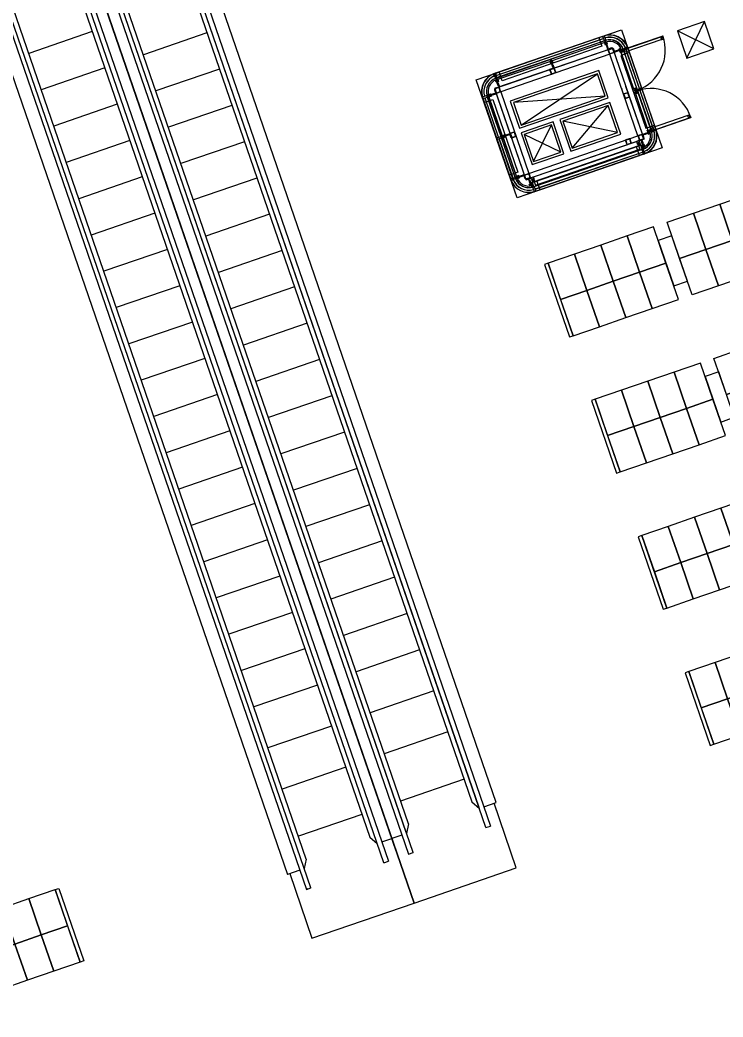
# Model space of a CAD drawing. Extents: x 809431 to 809707, y 818703 to 819368.
# Drawn here: x 809490.19 to 809504.83, y 819239.22 to 819260 of the extents above; entities that cross this region are included whole.
import ezdxf

# ---------------------------------------------------------------- set-up
doc = ezdxf.new("R2010")
doc.units = 0
for name, color, linetype in [('A-G26_JG10-G-FramStel', 7, 'Continuous'), ('Esc', 7, 'Continuous'), ('Fix Furn', 7, 'Continuous'), ('MAJ062__', 7, 'Continuous'), ('MAJ082__', 7, 'Continuous'), ('MAJ221__', 7, 'Continuous'), ('MAJ292__', 7, 'Continuous'), ('MAJ430_B', 7, 'Continuous'), ('MAJ570__', 7, 'Continuous'), ('MAJ724__', 7, 'Continuous'), ('OTC-LTC Hatch Arrival Concourse (Circulation) O2', 7, 'Continuous')]:
    doc.layers.add(name, color=color, linetype=linetype)

# ---------------------------------------------------------------- blocks, each defined once
blk = doc.blocks.new('8-Seater')
at = {"layer": 'Fix Furn'}
for points in [[(316.683, 206.688), (316.683, 206.608), (315.083, 206.608), (315.083, 206.688)], [(315.883, 206.608), (315.883, 206.028), (315.083, 206.028), (315.083, 206.608)], [(316.683, 206.608), (316.683, 206.028), (315.883, 206.028), (315.883, 206.608)], [(315.883, 206.028), (315.883, 205.448), (315.083, 205.448), (315.083, 206.028)], [(316.683, 206.028), (316.683, 205.448), (315.883, 205.448), (315.883, 206.028)], [(315.883, 205.448), (315.883, 204.868), (315.083, 204.868), (315.083, 205.448)], [(316.683, 205.448), (316.683, 204.868), (315.883, 204.868), (315.883, 205.448)], [(315.883, 204.868), (315.883, 204.288), (315.083, 204.288), (315.083, 204.868)], [(316.683, 204.868), (316.683, 204.288), (315.883, 204.288), (315.883, 204.868)], [(316.383, 203.988), (315.383, 203.988), (315.383, 204.288), (316.383, 204.288)], [(315.883, 203.408), (315.883, 203.988), (315.083, 203.988), (315.083, 203.408)], [(316.683, 203.408), (316.683, 203.988), (315.883, 203.988), (315.883, 203.408)], [(315.883, 202.828), (315.883, 203.408), (315.083, 203.408), (315.083, 202.828)], [(316.683, 202.828), (316.683, 203.408), (315.883, 203.408), (315.883, 202.828)], [(315.883, 202.248), (315.883, 202.828), (315.083, 202.828), (315.083, 202.248)], [(316.683, 202.248), (316.683, 202.828), (315.883, 202.828), (315.883, 202.248)], [(315.883, 201.668), (315.883, 202.248), (315.083, 202.248), (315.083, 201.668)], [(316.683, 201.668), (316.683, 202.248), (315.883, 202.248), (315.883, 201.668)], [(316.683, 201.588), (316.683, 201.668), (315.083, 201.668), (315.083, 201.588)]]:
    blk.add_lwpolyline(points, close=True, dxfattribs=at)

msp = doc.modelspace()

# ---------------------------------------------------------------- linework, layer by layer
at = {"layer": 'A-G26_JG10-G-FramStel'}
for points in [[(809502.47, 819259.296), (809502.445, 819259.367)], [(809502.476, 819259.298), (809502.451, 819259.369)], [(809502.453, 819259.383), (809502.524, 819259.408)], [(809502.455, 819259.377), (809502.526, 819259.402)], [(809502.554, 819259.319), (809502.484, 819259.295)], [(809502.556, 819259.313), (809502.486, 819259.289)], [(809502.534, 819259.398), (809502.558, 819259.327)], [(809502.54, 819259.4), (809502.564, 819259.329)], [(809501.23, 819258.949), (809501.255, 819258.878)], [(809501.236, 819258.951), (809501.261, 819258.88)], [(809501.309, 819258.989), (809501.238, 819258.965)], [(809501.311, 819258.983), (809501.24, 819258.959)], [(809501.269, 819258.876), (809501.339, 819258.901)], [(809501.271, 819258.87), (809501.341, 819258.895)], [(809501.343, 819258.909), (809501.319, 819258.979)], [(809501.349, 819258.911), (809501.325, 819258.981)], [(809500.081, 819258.553), (809500.106, 819258.483)], [(809500.087, 819258.555), (809500.112, 819258.485)], [(809500.16, 819258.594), (809500.089, 819258.569)], [(809500.162, 819258.588), (809500.091, 819258.563)], [(809500.12, 819258.481), (809500.191, 819258.505)], [(809500.122, 819258.475), (809500.193, 819258.499)], [(809500.194, 819258.513), (809500.17, 819258.584)], [(809500.2, 819258.515), (809500.176, 819258.586)], [(809502.764, 819258.442), (809502.788, 819258.371)], [(809502.77, 819258.444), (809502.794, 819258.373)], [(809502.842, 819258.482), (809502.772, 819258.458)], [(809502.844, 819258.476), (809502.774, 819258.452)], [(809502.877, 819258.402), (809502.852, 819258.472)], [(809502.883, 819258.404), (809502.858, 819258.474)], [(809502.802, 819258.369), (809502.873, 819258.394)], [(809502.804, 819258.363), (809502.875, 819258.388)], [(809500.402, 819257.622), (809500.427, 819257.551)], [(809500.408, 819257.624), (809500.432, 819257.553)], [(809500.481, 819257.662), (809500.41, 819257.638)], [(809500.483, 819257.656), (809500.412, 819257.632)], [(809500.515, 819257.582), (809500.491, 819257.652)], [(809500.521, 819257.584), (809500.497, 819257.654)], [(809503.142, 819257.611), (809503.072, 819257.587)], [(809503.144, 819257.605), (809503.074, 819257.581)], [(809503.177, 819257.53), (809503.152, 819257.601)], [(809503.183, 819257.533), (809503.158, 819257.603)], [(809500.44, 819257.549), (809500.511, 819257.574)], [(809500.443, 819257.543), (809500.513, 819257.568)], [(809502.803, 819257.481), (809502.827, 819257.41)], [(809502.809, 819257.483), (809502.833, 819257.412)], [(809502.881, 819257.521), (809502.811, 819257.497)], [(809502.883, 819257.515), (809502.813, 819257.491)], [(809502.841, 819257.408), (809502.912, 819257.433)], [(809502.843, 819257.402), (809502.914, 819257.427)], [(809502.916, 819257.441), (809502.891, 819257.511)], [(809502.922, 819257.443), (809502.897, 819257.513)], [(809503.064, 819257.571), (809503.088, 819257.5)], [(809503.07, 819257.573), (809503.094, 819257.502)], [(809503.102, 819257.498), (809503.173, 819257.522)], [(809503.104, 819257.492), (809503.175, 819257.516)], [(809500.708, 819256.773), (809500.779, 819256.797)], [(809500.71, 819256.767), (809500.781, 819256.791)], [(809500.789, 819256.787), (809500.813, 819256.717)], [(809500.795, 819256.789), (809500.819, 819256.719)], [(809500.724, 819256.686), (809500.7, 819256.757)], [(809500.73, 819256.688), (809500.706, 819256.759)], [(809500.809, 819256.709), (809500.738, 819256.684)], [(809500.811, 819256.703), (809500.74, 819256.678)]]:
    msp.add_lwpolyline(points, dxfattribs=at)
for centre, radius, start, end in [((809502.457, 819259.371), 0.0126, 109, 199), ((809502.457, 819259.371), 0.0063, 109, 199), ((809502.482, 819259.301), 0.0126, 199, 289), ((809502.482, 819259.301), 0.0063, 199, 289), ((809502.528, 819259.396), 0.0126, 19, 109), ((809502.528, 819259.396), 0.0063, 19, 109), ((809502.552, 819259.325), 0.0063, 289, 19), ((809502.552, 819259.325), 0.0126, 289, 19), ((809501.242, 819258.953), 0.0126, 109, 199), ((809501.242, 819258.953), 0.0063, 109, 199), ((809501.267, 819258.882), 0.0126, 199, 289), ((809501.267, 819258.882), 0.0063, 199, 289), ((809501.313, 819258.977), 0.0126, 19, 109), ((809501.313, 819258.977), 0.0063, 19, 109), ((809501.337, 819258.907), 0.0063, 289, 19), ((809501.337, 819258.907), 0.0126, 289, 19), ((809500.093, 819258.557), 0.0126, 109, 199), ((809500.093, 819258.557), 0.0063, 109, 199), ((809500.118, 819258.487), 0.0126, 199, 289), ((809500.118, 819258.487), 0.0063, 199, 289), ((809500.164, 819258.582), 0.0126, 19, 109), ((809500.164, 819258.582), 0.0063, 19, 109), ((809500.188, 819258.511), 0.0063, 289, 19), ((809500.188, 819258.511), 0.0126, 289, 19), ((809502.776, 819258.446), 0.0126, 109, 199), ((809502.776, 819258.446), 0.0063, 109, 199), ((809502.847, 819258.47), 0.0126, 19, 109), ((809502.847, 819258.47), 0.0063, 19, 109), ((809502.8, 819258.375), 0.0126, 199, 289), ((809502.8, 819258.375), 0.0063, 199, 289), ((809502.871, 819258.4), 0.0063, 289, 19), ((809502.871, 819258.4), 0.0126, 289, 19), ((809500.414, 819257.626), 0.0126, 109, 199), ((809500.414, 819257.626), 0.0063, 109, 199), ((809500.485, 819257.65), 0.0126, 19, 109), ((809500.485, 819257.65), 0.0063, 19, 109), ((809503.146, 819257.599), 0.0126, 19, 109), ((809503.146, 819257.599), 0.0063, 19, 109), ((809500.438, 819257.555), 0.0126, 199, 289), ((809500.438, 819257.555), 0.0063, 199, 289), ((809500.509, 819257.58), 0.0063, 289, 19), ((809500.509, 819257.58), 0.0126, 289, 19), ((809502.815, 819257.485), 0.0126, 109, 199), ((809502.815, 819257.485), 0.0063, 109, 199), ((809502.839, 819257.414), 0.0126, 199, 289), ((809502.839, 819257.414), 0.0063, 199, 289), ((809502.886, 819257.509), 0.0126, 19, 109), ((809502.886, 819257.509), 0.0063, 19, 109), ((809502.91, 819257.439), 0.0063, 289, 19), ((809502.91, 819257.439), 0.0126, 289, 19), ((809503.076, 819257.575), 0.0126, 109, 199), ((809503.076, 819257.575), 0.0063, 109, 199), ((809503.1, 819257.504), 0.0126, 199, 289), ((809503.1, 819257.504), 0.0063, 199, 289), ((809503.171, 819257.528), 0.0063, 289, 19), ((809503.171, 819257.528), 0.0126, 289, 19), ((809500.712, 819256.761), 0.0126, 109, 199), ((809500.712, 819256.761), 0.0063, 109, 199), ((809500.783, 819256.785), 0.0126, 19, 109), ((809500.783, 819256.785), 0.0063, 19, 109), ((809500.736, 819256.69), 0.0126, 199, 289), ((809500.736, 819256.69), 0.0063, 199, 289), ((809500.807, 819256.714), 0.0063, 289, 19), ((809500.807, 819256.714), 0.0126, 289, 19)]:
    msp.add_arc(centre, radius, start, end, dxfattribs=at)
at = {"layer": 'Esc'}
for p, q in [((809498.401, 819241.595), (809475.676, 819307.592)), ((809475.676, 819307.592), (809498.401, 819241.595)), ((809499.752, 819243.589), (809477.825, 819307.274)), ((809477.92, 819307.307), (809499.991, 819243.2)), ((809498.027, 819242.679), (809475.872, 819307.024)), ((809499.897, 819243.168), (809477.97, 819306.853)), ((809500.112, 819243.69), (809478.314, 819306.994)), ((809476.213, 819306.719), (809498.14, 819243.034)), ((809498.234, 819243.066), (809476.308, 819306.752)), ((809477.923, 819306.674), (809499.605, 819243.701)), ((809497.625, 819242.856), (809475.698, 819306.542)), ((809475.792, 819306.574), (809497.864, 819242.468)), ((809476.358, 819306.298), (809498.285, 819242.612)), ((809498.379, 819242.645), (809476.453, 819306.331)), ((809498.281, 819243.246), (809476.6, 819306.218)), ((809496.107, 819242.334), (809474.18, 819306.019)), ((809497.77, 819242.435), (809475.843, 819306.121)), ((809474.086, 819305.987), (809496.012, 819242.301)), ((809475.796, 819305.941), (809497.477, 819242.969)), ((809496.252, 819241.913), (809474.325, 819305.598)), ((809473.965, 819305.497), (809495.763, 819242.192)), ((809474.231, 819305.565), (809496.157, 819241.88)), ((809496.154, 819242.513), (809474.472, 819305.485)), ((809491.698, 819259.754), (809490.375, 819259.298)), ((809494.086, 819259.73), (809492.762, 819259.274)), ((809491.959, 819258.997), (809490.635, 819258.542)), ((809494.347, 819258.974), (809493.023, 819258.518)), ((809492.219, 819258.241), (809490.895, 819257.785)), ((809494.607, 819258.217), (809493.283, 819257.761)), ((809492.48, 819257.485), (809491.156, 819257.029)), ((809494.867, 819257.461), (809493.544, 819257.005)), ((809492.74, 819256.728), (809491.416, 819256.272)), ((809495.128, 819256.704), (809493.804, 819256.249)), ((809493, 819255.972), (809491.677, 819255.516)), ((809495.388, 819255.948), (809494.064, 819255.492)), ((809493.261, 819255.215), (809491.937, 819254.76)), ((809495.649, 819255.191), (809494.325, 819254.736)), ((809493.521, 819254.459), (809492.197, 819254.003)), ((809495.909, 819254.435), (809494.585, 819253.979)), ((809493.782, 819253.703), (809492.458, 819253.247)), ((809496.17, 819253.679), (809494.846, 819253.223)), ((809494.042, 819252.946), (809492.718, 819252.49)), ((809496.43, 819252.922), (809495.106, 819252.466)), ((809494.303, 819252.19), (809492.979, 819251.734)), ((809496.69, 819252.166), (809495.367, 819251.71)), ((809494.563, 819251.433), (809493.239, 819250.977)), ((809496.951, 819251.409), (809495.627, 819250.954)), ((809494.823, 819250.677), (809493.5, 819250.221)), ((809497.211, 819250.653), (809495.887, 819250.197)), ((809495.084, 819249.92), (809493.76, 819249.465)), ((809497.472, 819249.896), (809496.148, 819249.441)), ((809495.344, 819249.164), (809494.02, 819248.708)), ((809497.732, 819249.14), (809496.408, 819248.684)), ((809495.605, 819248.408), (809494.281, 819247.952)), ((809497.992, 819248.384), (809496.669, 819247.928)), ((809495.865, 819247.651), (809494.541, 819247.195)), ((809498.253, 819247.627), (809496.929, 819247.171)), ((809496.126, 819246.895), (809494.802, 819246.439)), ((809498.513, 819246.871), (809497.19, 819246.415)), ((809496.386, 819246.138), (809495.062, 819245.683)), ((809498.808, 819246.015), (809497.484, 819245.559)), ((809496.681, 819245.283), (809495.357, 819244.827)), ((809499.103, 819245.16), (809497.779, 819244.704)), ((809496.975, 819244.427), (809495.651, 819243.971)), ((809499.442, 819244.174), (809498.118, 819243.718)), ((809499.605, 819243.701), (809499.759, 819243.568)), ((809499.854, 819243.601), (809500.112, 819243.69)), ((809500.528, 819242.327), (809500.065, 819243.674)), ((809500.155, 819243.412), (809500.065, 819243.674)), ((809497.314, 819243.442), (809495.991, 819242.986)), ((809498.281, 819243.246), (809498.241, 819243.046)), ((809499.897, 819243.168), (809499.991, 819243.2)), ((809497.477, 819242.969), (809497.632, 819242.836)), ((809497.726, 819242.868), (809497.937, 819242.941)), ((809498.147, 819243.013), (809497.937, 819242.941)), ((809498.285, 819242.612), (809498.379, 819242.645)), ((809498.379, 819242.645), (809498.364, 819242.64)), ((809496.154, 819242.513), (809496.114, 819242.313)), ((809497.77, 819242.435), (809497.864, 819242.468)), ((809498.317, 819242.623), (809498.285, 819242.612)), ((809496.019, 819242.281), (809495.763, 819242.192)), ((809498.401, 819241.595), (809500.528, 819242.327)), ((809495.81, 819242.209), (809496.273, 819240.862)), ((809496.157, 819241.88), (809496.252, 819241.913)), ((809496.189, 819241.891), (809496.157, 819241.88)), ((809496.252, 819241.913), (809496.237, 819241.907)), ((809496.273, 819240.862), (809498.401, 819241.595))]:
    msp.add_line(p, q, dxfattribs=at)
at = {"layer": 'MAJ062__'}
msp.add_line((809503.828, 819257.915), (809503.828, 819257.915), dxfattribs=at)
at = {"layer": 'MAJ082__'}
msp.add_lwpolyline([(809500.543, 819256.293), (809499.696, 819258.751), (809502.722, 819259.793), (809503.568, 819257.335)], close=True, dxfattribs=at)
at = {"layer": 'MAJ221__'}
for p, q in [((809500.629, 819257.803), (809502.216, 819258.878)), ((809502.379, 819258.406), (809500.467, 819258.276)), ((809501.694, 819257.324), (809502.444, 819258.217)), ((809500.89, 819257.047), (809501.262, 819257.81)), ((809502.639, 819257.649), (809501.498, 819257.891)), ((809501.457, 819257.242), (809500.695, 819257.614))]:
    msp.add_line(p, q, dxfattribs=at)
at = {"layer": 'MAJ292__'}
for p, q in [((809501.26, 819259.147), (809502.38, 819259.532)), ((809502.381, 819259.57), (809502.405, 819259.499)), ((809502.408, 819259.5), (809502.385, 819259.568)), ((809502.405, 819259.499), (809502.408, 819259.5)), ((809503.579, 819259.663), (809502.738, 819259.373)), ((809502.773, 819259.382), (809503.577, 819259.659)), ((809503.557, 819259.589), (809502.792, 819259.326)), ((809503.576, 819259.639), (809503.539, 819259.627)), ((809503.539, 819259.626), (809503.576, 819259.638)), ((809503.539, 819259.627), (809503.539, 819259.626)), ((809503.541, 819259.621), (809503.55, 819259.593)), ((809503.543, 819259.622), (809503.553, 819259.593)), ((809503.572, 819259.637), (809503.544, 819259.627)), ((809503.573, 819259.635), (809503.544, 819259.625)), ((809503.556, 819259.592), (809503.584, 819259.602)), ((809503.557, 819259.589), (809503.585, 819259.599)), ((809503.59, 819259.606), (809503.573, 819259.656)), ((809503.573, 819259.655), (809503.589, 819259.606)), ((809503.577, 819259.659), (809503.574, 819259.658)), ((809503.574, 819259.657), (809503.578, 819259.658)), ((809503.586, 819259.605), (809503.576, 819259.633)), ((809503.578, 819259.658), (809503.577, 819259.659)), ((809503.577, 819259.659), (809503.582, 819259.644)), ((809503.577, 819259.638), (809503.588, 819259.606)), ((809503.589, 819259.606), (809503.578, 819259.638)), ((809503.588, 819259.606), (809503.578, 819259.634)), ((809503.585, 819259.645), (809503.579, 819259.663)), ((809503.582, 819259.644), (809503.585, 819259.645)), ((809503.59, 819259.63), (809503.583, 819259.627)), ((809503.59, 819259.63), (809503.585, 819259.645)), ((809503.588, 819259.606), (809503.589, 819259.606)), ((809503.589, 819259.606), (809503.59, 819259.606)), ((809502.748, 819259.352), (809502.69, 819259.332)), ((809502.69, 819259.332), (809502.692, 819259.327)), ((809502.692, 819259.327), (809502.75, 819259.347)), ((809502.75, 819259.346), (809502.692, 819259.326)), ((809502.692, 819259.326), (809502.694, 819259.321)), ((809502.694, 819259.321), (809502.752, 819259.341)), ((809502.975, 819258.558), (809502.712, 819259.323)), ((809502.738, 819259.373), (809502.744, 819259.355)), ((809502.741, 819259.371), (809502.77, 819259.381)), ((809502.759, 819259.377), (809502.741, 819259.371)), ((809502.741, 819259.371), (809502.742, 819259.368)), ((809502.747, 819259.356), (809502.741, 819259.371)), ((809502.742, 819259.368), (809502.757, 819259.374)), ((809502.744, 819259.355), (809502.747, 819259.356)), ((809502.745, 819259.363), (809502.749, 819259.353)), ((809502.753, 819259.354), (809502.75, 819259.364)), ((809502.751, 819259.365), (809502.754, 819259.355)), ((809502.759, 819259.356), (809502.756, 819259.366)), ((809502.757, 819259.374), (809502.767, 819259.345)), ((809503.049, 819258.536), (809502.759, 819259.377)), ((809502.768, 819259.342), (809503.045, 819258.538)), ((809502.792, 819259.326), (809502.773, 819259.382)), ((809500.126, 819258.756), (809501.245, 819259.142)), ((809500.124, 819258.713), (809500.1, 819258.781)), ((809500.102, 819258.785), (809500.126, 819258.714)), ((809500.126, 819258.714), (809500.124, 819258.713)), ((809499.922, 819258.401), (809499.993, 819258.425)), ((809499.993, 819258.425), (809499.994, 819258.422)), ((809502.718, 819258.575), (809502.726, 819258.552)), ((809502.975, 819258.558), (809502.985, 819258.53)), ((809502.978, 819258.559), (809502.988, 819258.531)), ((809503.007, 819258.574), (809502.979, 819258.565)), ((809503.008, 819258.572), (809502.979, 819258.562)), ((809502.991, 819258.529), (809503.019, 819258.539)), ((809502.992, 819258.525), (809503.042, 819258.542)), ((809503.041, 819258.542), (809502.992, 819258.526)), ((809503.024, 819258.538), (809502.992, 819258.527)), ((809502.992, 819258.526), (809503.024, 819258.537)), ((809502.992, 819258.527), (809503.02, 819258.537)), ((809502.992, 819258.527), (809502.992, 819258.526)), ((809502.992, 819258.526), (809502.992, 819258.525)), ((809503.008, 819258.464), (809502.998, 819258.492)), ((809503.001, 819258.501), (809503.05, 819258.518)), ((809503.05, 819258.517), (809503.001, 819258.5)), ((809503.001, 819258.5), (809503.033, 819258.511)), ((809503.033, 819258.51), (809503.001, 819258.499)), ((809503.001, 819258.498), (809503.03, 819258.508)), ((809503.001, 819258.5), (809503.001, 819258.501)), ((809503.001, 819258.499), (809503.001, 819258.5)), ((809503.01, 819258.465), (809503.001, 819258.493)), ((809503.002, 819258.496), (809503.031, 819258.506)), ((809503.008, 819258.464), (809503.271, 819257.699)), ((809503.021, 819258.542), (809503.011, 819258.571)), ((809503.013, 819258.576), (809503.012, 819258.576)), ((809503.012, 819258.576), (809503.024, 819258.539)), ((809503.025, 819258.539), (809503.013, 819258.576)), ((809503.023, 819258.543), (809503.013, 819258.571)), ((809503.016, 819258.525), (809503.013, 819258.532)), ((809503.042, 819258.473), (809503.014, 819258.463)), ((809503.043, 819258.47), (809503.014, 819258.461)), ((809503.016, 819258.525), (809503.031, 819258.53)), ((809503.019, 819258.515), (809503.034, 819258.52)), ((809503.019, 819258.515), (809503.021, 819258.508)), ((809503.045, 819258.538), (809503.03, 819258.533)), ((809503.03, 819258.533), (809503.031, 819258.53)), ((809503.031, 819258.53), (809503.049, 819258.536)), ((809503.034, 819258.52), (809503.052, 819258.527)), ((809503.035, 819258.517), (809503.034, 819258.52)), ((809503.034, 819258.504), (809503.043, 819258.476)), ((809503.05, 819258.523), (809503.035, 819258.517)), ((809503.047, 819258.472), (809503.035, 819258.509)), ((809503.036, 819258.509), (809503.048, 819258.472)), ((809503.036, 819258.505), (809503.046, 819258.477)), ((809503.043, 819258.541), (809503.044, 819258.537)), ((809503.045, 819258.538), (809503.044, 819258.541)), ((809503.044, 819258.537), (809503.045, 819258.538)), ((809503.048, 819258.472), (809503.047, 819258.472)), ((809503.049, 819258.522), (809503.05, 819258.523)), ((809503.05, 819258.519), (809503.049, 819258.522)), ((809503.05, 819258.523), (809503.051, 819258.519)), ((809503.327, 819257.718), (809503.05, 819258.523)), ((809503.052, 819258.527), (809503.342, 819257.685)), ((809500.212, 819257.559), (809499.922, 819258.401)), ((809499.994, 819258.422), (809499.926, 819258.399)), ((809499.926, 819258.399), (809500.214, 819257.563)), ((809500.244, 819257.573), (809499.957, 819258.409)), ((809504.101, 819258.009), (809503.336, 819257.746)), ((809504.101, 819258.009), (809504.129, 819258.019)), ((809504.102, 819258.007), (809504.13, 819258.016)), ((809504.133, 819258.015), (809504.143, 819257.987)), ((809504.147, 819257.984), (809504.136, 819258.016)), ((809504.136, 819258.016), (809504.137, 819258.016)), ((809504.136, 819258.016), (809504.145, 819257.987)), ((809504.137, 819258.016), (809504.148, 819257.984)), ((809504.154, 819257.967), (809504.137, 819258.016)), ((809504.137, 819258.016), (809504.138, 819258.016)), ((809504.138, 819258.016), (809504.155, 819257.967)), ((809504.164, 819257.965), (809503.322, 819257.675)), ((809503.355, 819257.69), (809504.16, 819257.967)), ((809504.108, 819257.974), (809504.098, 819258.003)), ((809504.11, 819257.975), (809504.1, 819258.003)), ((809504.109, 819257.97), (809504.146, 819257.982)), ((809504.147, 819257.981), (809504.109, 819257.969)), ((809504.109, 819257.969), (809504.109, 819257.97)), ((809504.141, 819257.983), (809504.113, 819257.974)), ((809504.142, 819257.981), (809504.114, 819257.971)), ((809504.152, 819257.998), (809504.145, 819257.996)), ((809504.152, 819257.998), (809504.157, 819257.983)), ((809504.155, 819257.982), (809504.157, 819257.983)), ((809504.16, 819257.967), (809504.155, 819257.982)), ((809504.156, 819257.967), (809504.159, 819257.968)), ((809504.16, 819257.967), (809504.156, 819257.966)), ((809504.157, 819257.983), (809504.164, 819257.965)), ((809504.159, 819257.968), (809504.16, 819257.967)), ((809503.256, 819257.689), (809503.314, 819257.709)), ((809503.257, 819257.684), (809503.256, 819257.689)), ((809503.315, 819257.704), (809503.257, 819257.684)), ((809503.258, 819257.684), (809503.316, 819257.703)), ((809503.259, 819257.679), (809503.258, 819257.684)), ((809503.317, 819257.699), (809503.259, 819257.679)), ((809503.316, 819257.693), (809503.319, 819257.694)), ((809503.322, 819257.675), (809503.316, 819257.693)), ((809503.322, 819257.688), (809503.318, 819257.698)), ((809503.319, 819257.694), (809503.324, 819257.679)), ((809503.323, 819257.7), (809503.327, 819257.69)), ((809503.323, 819257.682), (809503.338, 819257.687)), ((809503.324, 819257.679), (809503.323, 819257.682)), ((809503.328, 819257.69), (809503.324, 819257.7)), ((809503.324, 819257.679), (809503.352, 819257.689)), ((809503.342, 819257.685), (809503.324, 819257.679)), ((809503.338, 819257.687), (809503.328, 819257.715)), ((809503.329, 819257.702), (809503.332, 819257.692)), ((809503.336, 819257.746), (809503.355, 819257.69)), ((809500.283, 819257.584), (809500.212, 819257.559)), ((809500.214, 819257.563), (809500.282, 819257.587)), ((809500.286, 819257.574), (809500.215, 819257.55)), ((809500.215, 819257.55), (809500.505, 819256.708)), ((809500.219, 819257.548), (809500.287, 819257.571)), ((809500.507, 819256.712), (809500.219, 819257.548)), ((809500.537, 819256.723), (809500.25, 819257.558)), ((809500.282, 819257.587), (809500.283, 819257.584)), ((809500.287, 819257.571), (809500.286, 819257.574)), ((809500.86, 819256.614), (809503.12, 819257.392)), ((809503.12, 819257.392), (809503.153, 819257.297)), ((809503.13, 819257.47), (809503.14, 819257.474)), ((809500.903, 819256.628), (809503.078, 819257.377)), ((809500.904, 819256.626), (809503.079, 819257.374)), ((809500.929, 819256.553), (809503.103, 819257.302)), ((809500.93, 819256.548), (809503.105, 819257.297)), ((809503.11, 819257.283), (809500.935, 819256.534)), ((809503.153, 819257.297), (809503.11, 819257.283)), ((809503.162, 819257.301), (809503.138, 819257.372)), ((809503.138, 819257.372), (809503.141, 819257.372)), ((809503.141, 819257.372), (809503.157, 819257.324)), ((809503.158, 819257.321), (809503.164, 819257.304)), ((809500.505, 819256.708), (809500.576, 819256.733)), ((809500.575, 819256.736), (809500.507, 819256.712)), ((809500.576, 819256.733), (809500.575, 819256.736)), ((809500.804, 819256.67), (809500.795, 819256.666)), ((809500.859, 819256.587), (809500.856, 819256.586)), ((809500.856, 819256.586), (809500.873, 819256.538)), ((809500.883, 819256.516), (809500.859, 819256.587)), ((809500.893, 819256.519), (809500.86, 819256.614)), ((809500.874, 819256.535), (809500.88, 819256.518)), ((809500.935, 819256.534), (809500.893, 819256.519))]:
    msp.add_line(p, q, dxfattribs=at)
for points in [[(809500.169, 819258.914), (809502.249, 819259.63), (809502.311, 819259.449), (809500.231, 819258.732)], [(809502.371, 819259.567), (809502.396, 819259.496), (809502.393, 819259.495), (809502.369, 819259.563), (809501.25, 819259.177), (809501.269, 819259.123), (809501.266, 819259.122), (809501.246, 819259.179)], [(809502.427, 819259.496), (809502.413, 819259.538), (809502.408, 819259.537), (809502.421, 819259.499), (809502.383, 819259.486), (809502.37, 819259.524), (809502.365, 819259.522), (809502.38, 819259.48), (809502.403, 819259.487), (809502.431, 819259.406), (809502.441, 819259.41), (809502.413, 819259.491)], [(809500.076, 819258.566), (809500.728, 819256.673), (809503.188, 819257.52), (809503.155, 819257.616), (809502.536, 819259.413)], [(809500.204, 819258.503), (809500.79, 819256.801), (809503.06, 819257.583), (809502.685, 819258.67), (809502.685, 819258.67), (809502.474, 819259.285)], [(809502.437, 819259.387), (809502.413, 819259.458), (809502.404, 819259.455), (809502.432, 819259.376), (809502.517, 819259.405), (809502.514, 819259.414)], [(809502.567, 819259.322), (809502.537, 819259.407), (809502.546, 819259.41), (809502.572, 819259.333), (809502.643, 819259.357), (809502.646, 819259.349)], [(809502.669, 819259.378), (809502.588, 819259.35), (809502.591, 819259.34), (809502.673, 819259.368), (809502.68, 819259.345), (809502.723, 819259.36), (809502.721, 819259.364), (809502.683, 819259.351), (809502.67, 819259.389), (809502.708, 819259.402), (809502.707, 819259.407), (809502.664, 819259.392)], [(809502.685, 819259.33), (809502.728, 819259.345), (809502.723, 819259.36), (809502.68, 819259.345)], [(809503.405, 819257.807), (809502.884, 819259.32), (809502.703, 819259.258), (809503.224, 819257.745)], [(809500.112, 819258.788), (809500.136, 819258.718), (809500.139, 819258.718), (809500.115, 819258.787), (809501.235, 819259.172), (809501.253, 819259.118), (809501.256, 819259.119), (809501.237, 819259.176)], [(809501.305, 819258.997), (809501.28, 819259.068), (809501.289, 819259.071), (809501.316, 819258.992), (809501.231, 819258.962), (809501.228, 819258.971)], [(809500.17, 819258.607), (809500.146, 819258.678), (809500.154, 819258.68), (809500.181, 819258.601), (809500.096, 819258.572), (809500.093, 819258.58)], [(809500.111, 819258.698), (809500.096, 819258.741), (809500.101, 819258.742), (809500.114, 819258.705), (809500.152, 819258.718), (809500.139, 819258.755), (809500.143, 819258.757), (809500.158, 819258.715), (809500.136, 819258.707), (809500.164, 819258.626), (809500.153, 819258.622), (809500.125, 819258.703)], [(809499.952, 819258.437), (809499.951, 819258.442), (809499.993, 819258.457), (809499.998, 819258.443), (809500.079, 819258.471), (809500.083, 819258.46), (809500.002, 819258.432), (809500.009, 819258.41), (809499.967, 819258.395), (809499.965, 819258.4), (809500.003, 819258.413), (809499.99, 819258.45)], [(809500.102, 819258.466), (809500.031, 819258.442), (809500.034, 819258.434), (809500.113, 819258.461), (809500.084, 819258.546), (809500.075, 819258.543)], [(809500.38, 819256.766), (809499.859, 819258.278), (809500.04, 819258.341), (809500.561, 819256.828)], [(809500.394, 819257.618), (809500.323, 819257.593), (809500.32, 819257.602), (809500.4, 819257.629), (809500.429, 819257.544), (809500.42, 819257.541)], [(809503.156, 819257.61), (809503.185, 819257.525), (809503.194, 819257.528), (809503.167, 819257.605), (809503.238, 819257.629), (809503.235, 819257.638)], [(809503.271, 819257.629), (809503.19, 819257.601), (809503.186, 819257.612), (809503.268, 819257.64), (809503.26, 819257.662), (809503.302, 819257.677), (809503.304, 819257.672), (809503.266, 819257.659), (809503.279, 819257.621), (809503.317, 819257.634), (809503.319, 819257.629), (809503.276, 819257.615)], [(809503.083, 819257.485), (809503.035, 819257.468), (809503.047, 819257.436), (809503.094, 819257.453)], [(809503.094, 819257.453), (809503.108, 819257.41), (809503.104, 819257.409), (809503.091, 819257.446), (809503.053, 819257.433), (809503.066, 819257.396), (809503.061, 819257.394), (809503.047, 819257.436)], [(809503.153, 819257.297), (809503.11, 819257.283), (809503.078, 819257.377), (809503.12, 819257.392)], [(809503.149, 819257.299), (809503.112, 819257.286), (809503.081, 819257.375), (809503.118, 819257.388)], [(809501.015, 819256.456), (809503.095, 819257.172), (809503.033, 819257.353), (809500.953, 819256.637)], [(809502.784, 819257.187), (809502.765, 819257.18), (809502.767, 819257.174), (809502.786, 819257.181)], [(809502.78, 819257.176), (809502.779, 819257.179), (809502.773, 819257.177), (809502.774, 819257.174)], [(809502.831, 819257.203), (809502.812, 819257.196), (809502.814, 819257.191), (809502.833, 819257.197)], [(809502.827, 819257.192), (809502.826, 819257.195), (809502.821, 819257.193), (809502.822, 819257.19)], [(809502.878, 819257.219), (809502.859, 819257.213), (809502.861, 819257.207), (809502.88, 819257.213)], [(809502.875, 819257.208), (809502.874, 819257.211), (809502.868, 819257.209), (809502.869, 819257.206)], [(809502.925, 819257.235), (809502.907, 819257.229), (809502.909, 819257.223), (809502.927, 819257.23)], [(809502.922, 819257.225), (809502.921, 819257.227), (809502.915, 819257.225), (809502.916, 819257.223)], [(809502.973, 819257.252), (809502.954, 819257.245), (809502.956, 819257.239), (809502.975, 819257.246)], [(809502.969, 819257.241), (809502.968, 819257.244), (809502.962, 819257.242), (809502.963, 819257.239)], [(809503.02, 819257.268), (809503.001, 819257.261), (809503.003, 819257.256), (809503.022, 819257.262)], [(809503.016, 819257.257), (809503.015, 819257.26), (809503.01, 819257.258), (809503.011, 819257.255)], [(809503.067, 819257.284), (809503.048, 819257.278), (809503.05, 819257.272), (809503.069, 819257.279)], [(809503.064, 819257.273), (809503.063, 819257.276), (809503.057, 819257.274), (809503.058, 819257.271)], [(809502.169, 819256.975), (809502.15, 819256.968), (809502.152, 819256.963), (809502.171, 819256.969)], [(809502.216, 819256.991), (809502.197, 819256.985), (809502.199, 819256.979), (809502.218, 819256.986)], [(809502.213, 819256.98), (809502.212, 819256.983), (809502.206, 819256.981), (809502.207, 819256.978)], [(809502.264, 819257.007), (809502.245, 819257.001), (809502.247, 819256.995), (809502.266, 819257.002)], [(809502.26, 819256.997), (809502.259, 819257), (809502.253, 819256.998), (809502.254, 819256.995)], [(809502.311, 819257.024), (809502.292, 819257.017), (809502.294, 819257.012), (809502.313, 819257.018)], [(809502.307, 819257.013), (809502.306, 819257.016), (809502.301, 819257.014), (809502.302, 819257.011)], [(809502.358, 819257.04), (809502.339, 819257.034), (809502.341, 819257.028), (809502.36, 819257.034)], [(809502.354, 819257.029), (809502.353, 819257.032), (809502.348, 819257.03), (809502.349, 819257.027)], [(809502.405, 819257.056), (809502.387, 819257.05), (809502.388, 819257.044), (809502.407, 819257.051)], [(809502.402, 819257.046), (809502.401, 819257.048), (809502.395, 819257.046), (809502.396, 819257.044)], [(809502.453, 819257.073), (809502.434, 819257.066), (809502.436, 819257.06), (809502.455, 819257.067)], [(809502.449, 819257.062), (809502.448, 819257.065), (809502.442, 819257.063), (809502.443, 819257.06)], [(809502.5, 819257.089), (809502.481, 819257.082), (809502.483, 819257.077), (809502.502, 819257.083)], [(809502.496, 819257.078), (809502.495, 819257.081), (809502.49, 819257.079), (809502.491, 819257.076)], [(809502.547, 819257.105), (809502.528, 819257.099), (809502.53, 819257.093), (809502.549, 819257.099)], [(809502.544, 819257.094), (809502.543, 819257.097), (809502.537, 819257.095), (809502.538, 819257.092)], [(809502.595, 819257.121), (809502.576, 819257.115), (809502.578, 819257.109), (809502.596, 819257.116)], [(809502.591, 819257.111), (809502.59, 819257.113), (809502.584, 819257.112), (809502.585, 819257.109)], [(809502.642, 819257.138), (809502.623, 819257.131), (809502.625, 819257.126), (809502.644, 819257.132)], [(809502.638, 819257.127), (809502.637, 819257.13), (809502.631, 819257.128), (809502.632, 819257.125)], [(809502.689, 819257.154), (809502.67, 819257.147), (809502.672, 819257.142), (809502.691, 819257.148)], [(809502.685, 819257.143), (809502.684, 819257.146), (809502.679, 819257.144), (809502.68, 819257.141)], [(809502.736, 819257.17), (809502.717, 819257.164), (809502.719, 819257.158), (809502.738, 819257.165)], [(809502.733, 819257.159), (809502.732, 819257.162), (809502.726, 819257.16), (809502.727, 819257.158)], [(809500.687, 819256.767), (809500.616, 819256.743), (809500.613, 819256.751), (809500.693, 819256.778), (809500.722, 819256.693), (809500.713, 819256.69)], [(809501.554, 819256.763), (809501.536, 819256.757), (809501.538, 819256.751), (809501.556, 819256.758)], [(809501.602, 819256.78), (809501.583, 819256.773), (809501.585, 819256.767), (809501.604, 819256.774)], [(809501.598, 819256.769), (809501.597, 819256.772), (809501.591, 819256.77), (809501.592, 819256.767)], [(809501.649, 819256.796), (809501.63, 819256.789), (809501.632, 819256.784), (809501.651, 819256.79)], [(809501.645, 819256.785), (809501.644, 819256.788), (809501.639, 819256.786), (809501.64, 819256.783)], [(809501.696, 819256.812), (809501.677, 819256.806), (809501.679, 819256.8), (809501.698, 819256.806)], [(809501.693, 819256.801), (809501.692, 819256.804), (809501.686, 819256.802), (809501.687, 819256.799)], [(809501.744, 819256.828), (809501.725, 819256.822), (809501.727, 819256.816), (809501.746, 819256.823)], [(809501.74, 819256.818), (809501.739, 819256.82), (809501.733, 819256.818), (809501.734, 819256.816)], [(809501.791, 819256.845), (809501.772, 819256.838), (809501.774, 819256.832), (809501.793, 819256.839)], [(809501.787, 819256.834), (809501.786, 819256.837), (809501.781, 819256.835), (809501.781, 819256.832)], [(809501.838, 819256.861), (809501.819, 819256.854), (809501.821, 819256.849), (809501.84, 819256.855)], [(809501.834, 819256.85), (809501.833, 819256.853), (809501.828, 819256.851), (809501.829, 819256.848)], [(809501.885, 819256.877), (809501.866, 819256.871), (809501.868, 819256.865), (809501.887, 819256.872)], [(809501.882, 819256.866), (809501.881, 819256.869), (809501.875, 819256.867), (809501.876, 819256.864)], [(809501.933, 819256.894), (809501.914, 819256.887), (809501.916, 819256.881), (809501.935, 819256.888)], [(809501.929, 819256.883), (809501.928, 819256.886), (809501.922, 819256.884), (809501.923, 819256.881)], [(809501.98, 819256.91), (809501.961, 819256.903), (809501.963, 819256.898), (809501.982, 819256.904)], [(809501.976, 819256.899), (809501.975, 819256.902), (809501.97, 819256.9), (809501.971, 819256.897)], [(809502.027, 819256.926), (809502.008, 819256.92), (809502.01, 819256.914), (809502.029, 819256.92)], [(809502.024, 819256.915), (809502.023, 819256.918), (809502.017, 819256.916), (809502.018, 819256.913)], [(809502.075, 819256.942), (809502.056, 819256.936), (809502.058, 819256.93), (809502.076, 819256.937)], [(809502.071, 819256.932), (809502.07, 819256.934), (809502.064, 819256.932), (809502.065, 819256.93)], [(809502.122, 819256.959), (809502.103, 819256.952), (809502.105, 819256.946), (809502.124, 819256.953)], [(809502.118, 819256.948), (809502.117, 819256.951), (809502.111, 819256.949), (809502.112, 819256.946)], [(809502.165, 819256.964), (809502.164, 819256.967), (809502.159, 819256.965), (809502.16, 819256.962)], [(809500.551, 819256.698), (809500.553, 819256.693), (809500.595, 819256.708), (809500.59, 819256.722), (809500.672, 819256.75), (809500.668, 819256.76), (809500.587, 819256.732), (809500.579, 819256.755), (809500.537, 819256.74), (809500.538, 819256.735), (809500.576, 819256.749), (809500.589, 819256.711)], [(809500.833, 819256.71), (809500.88, 819256.726), (809500.891, 819256.694), (809500.844, 819256.678)], [(809500.844, 819256.678), (809500.858, 819256.635), (809500.863, 819256.637), (809500.85, 819256.675), (809500.888, 819256.688), (809500.901, 819256.65), (809500.906, 819256.652), (809500.891, 819256.694)], [(809500.935, 819256.534), (809500.893, 819256.519), (809500.86, 819256.614), (809500.903, 819256.628)], [(809500.932, 819256.536), (809500.895, 819256.523), (809500.864, 819256.612), (809500.901, 819256.625)], [(809500.987, 819256.568), (809500.968, 819256.561), (809500.97, 819256.556), (809500.989, 819256.562)], [(809500.983, 819256.557), (809500.982, 819256.56), (809500.977, 819256.558), (809500.978, 819256.555)], [(809501.034, 819256.584), (809501.016, 819256.578), (809501.017, 819256.572), (809501.036, 819256.579)], [(809501.031, 819256.573), (809501.03, 819256.576), (809501.024, 819256.574), (809501.025, 819256.571)], [(809501.082, 819256.601), (809501.063, 819256.594), (809501.065, 819256.588), (809501.084, 819256.595)], [(809501.078, 819256.59), (809501.077, 819256.593), (809501.071, 819256.591), (809501.072, 819256.588)], [(809501.129, 819256.617), (809501.11, 819256.61), (809501.112, 819256.605), (809501.131, 819256.611)], [(809501.125, 819256.606), (809501.124, 819256.609), (809501.119, 819256.607), (809501.12, 819256.604)], [(809501.176, 819256.633), (809501.157, 819256.627), (809501.159, 819256.621), (809501.178, 819256.627)], [(809501.173, 819256.622), (809501.172, 819256.625), (809501.166, 819256.623), (809501.167, 819256.62)], [(809501.224, 819256.649), (809501.205, 819256.643), (809501.207, 819256.637), (809501.225, 819256.644)], [(809501.22, 819256.639), (809501.219, 819256.641), (809501.213, 819256.639), (809501.214, 819256.637)], [(809501.271, 819256.666), (809501.252, 819256.659), (809501.254, 819256.653), (809501.273, 819256.66)], [(809501.267, 819256.655), (809501.266, 819256.658), (809501.26, 819256.656), (809501.261, 819256.653)], [(809501.318, 819256.682), (809501.299, 819256.675), (809501.301, 819256.67), (809501.32, 819256.676)], [(809501.314, 819256.671), (809501.313, 819256.674), (809501.308, 819256.672), (809501.309, 819256.669)], [(809501.365, 819256.698), (809501.346, 819256.692), (809501.348, 819256.686), (809501.367, 819256.693)], [(809501.362, 819256.687), (809501.361, 819256.69), (809501.355, 819256.688), (809501.356, 819256.685)], [(809501.413, 819256.714), (809501.394, 819256.708), (809501.396, 819256.702), (809501.415, 819256.709)], [(809501.409, 819256.704), (809501.408, 819256.707), (809501.402, 819256.705), (809501.403, 819256.702)], [(809501.46, 819256.731), (809501.441, 819256.724), (809501.443, 819256.719), (809501.462, 819256.725)], [(809501.456, 819256.72), (809501.455, 819256.723), (809501.45, 819256.721), (809501.451, 819256.718)], [(809501.507, 819256.747), (809501.488, 819256.741), (809501.49, 819256.735), (809501.509, 819256.741)], [(809501.504, 819256.736), (809501.503, 819256.739), (809501.497, 819256.737), (809501.498, 819256.734)], [(809501.551, 819256.753), (809501.55, 819256.755), (809501.544, 819256.753), (809501.545, 819256.751)]]:
    msp.add_lwpolyline(points, close=True, dxfattribs=at)
for points in [[(809502.536, 819259.412), (809500.077, 819258.565), (809500.728, 819256.674), (809503.187, 819257.521), (809503.154, 819257.615)], [(809502.752, 819259.389), (809502.684, 819259.365), (809502.685, 819259.363), (809502.756, 819259.387)], [(809502.767, 819259.345), (809502.694, 819259.32), (809502.695, 819259.317), (809502.768, 819259.342)], [(809501.273, 819259.146), (809501.278, 819259.148), (809501.293, 819259.105), (809501.27, 819259.098), (809501.298, 819259.016), (809501.288, 819259.013), (809501.26, 819259.094), (809501.245, 819259.089), (809501.231, 819259.132), (809501.236, 819259.133), (809501.249, 819259.095), (809501.286, 819259.108), (809501.273, 819259.146)], [(809499.921, 819258.414), (809499.989, 819258.437), (809499.99, 819258.435), (809499.919, 819258.41)], [(809503.154, 819257.615), (809503.154, 819257.615), (809502.812, 819258.608)], [(809500.245, 819257.586), (809500.244, 819257.591), (809500.286, 819257.606), (809500.294, 819257.583), (809500.375, 819257.611), (809500.379, 819257.601), (809500.297, 819257.573), (809500.302, 819257.559), (809500.26, 819257.544), (809500.258, 819257.549), (809500.296, 819257.562), (809500.283, 819257.599), (809500.245, 819257.586)], [(809503.328, 819257.715), (809503.255, 819257.69), (809503.254, 819257.693), (809503.327, 819257.718)], [(809503.343, 819257.672), (809503.275, 819257.648), (809503.274, 819257.651), (809503.345, 819257.676)], [(809500.542, 819256.724), (809500.254, 819257.56)], [(809503.082, 819257.384), (809503.066, 819257.433), (809503.069, 819257.433), (809503.085, 819257.385)], [(809503.098, 819257.389), (809503.081, 819257.438), (809503.078, 819257.437), (809503.095, 819257.389)], [(809503.086, 819257.382), (809503.088, 819257.383), (809503.087, 819257.386), (809503.085, 819257.385)], [(809503.187, 819257.521), (809503.19, 819257.512), (809503.142, 819257.496), (809503.167, 819257.425), (809503.157, 819257.422), (809503.133, 819257.493), (809503.095, 819257.48), (809503.092, 819257.488), (809503.187, 819257.521)], [(809503.096, 819257.386), (809503.094, 819257.385), (809503.093, 819257.388), (809503.095, 819257.389)], [(809503.096, 819257.386), (809503.096, 819257.384), (809503.099, 819257.385), (809503.099, 819257.387)], [(809503.098, 819257.389), (809503.118, 819257.397), (809503.119, 819257.394), (809503.099, 819257.387)], [(809503.13, 819257.47), (809503.158, 819257.389), (809503.144, 819257.384), (809503.159, 819257.342), (809503.163, 819257.343), (809503.15, 819257.381), (809503.188, 819257.394), (809503.201, 819257.356), (809503.206, 819257.358), (809503.191, 819257.4), (809503.168, 819257.392), (809503.14, 819257.474)], [(809503.082, 819257.384), (809503.062, 819257.377), (809503.063, 819257.374), (809503.083, 819257.381)], [(809503.086, 819257.382), (809503.087, 819257.381), (809503.084, 819257.38), (809503.083, 819257.381)], [(809503.157, 819257.324), (809503.18, 819257.332)], [(809503.181, 819257.329), (809503.158, 819257.321)], [(809503.18, 819257.332), (809503.163, 819257.38), (809503.166, 819257.381), (809503.184, 819257.33), (809503.181, 819257.329)], [(809500.512, 819256.697), (809500.58, 819256.72), (809500.579, 819256.723), (809500.509, 819256.699)], [(809500.728, 819256.674), (809500.731, 819256.666), (809500.779, 819256.682), (809500.803, 819256.611), (809500.813, 819256.614), (809500.788, 819256.685), (809500.826, 819256.698), (809500.823, 819256.707), (809500.728, 819256.674)], [(809500.804, 819256.67), (809500.832, 819256.588), (809500.846, 819256.593), (809500.861, 819256.551), (809500.856, 819256.549), (809500.843, 819256.587), (809500.805, 819256.574), (809500.818, 819256.536), (809500.814, 819256.534), (809500.799, 819256.577), (809500.823, 819256.585), (809500.795, 819256.666)], [(809500.85, 819256.53), (809500.833, 819256.578), (809500.831, 819256.577), (809500.848, 819256.526), (809500.851, 819256.527)], [(809500.88, 819256.626), (809500.859, 819256.619), (809500.86, 819256.616), (809500.881, 819256.623)], [(809500.88, 819256.626), (809500.863, 819256.674), (809500.866, 819256.675), (809500.882, 819256.627)], [(809500.895, 819256.631), (809500.878, 819256.679), (809500.875, 819256.678), (809500.892, 819256.63)], [(809500.883, 819256.624), (809500.884, 819256.622), (809500.881, 819256.621), (809500.881, 819256.623)], [(809500.883, 819256.624), (809500.885, 819256.625), (809500.884, 819256.627), (809500.882, 819256.627)], [(809500.893, 819256.627), (809500.891, 819256.627), (809500.89, 819256.629), (809500.892, 819256.63)], [(809500.893, 819256.627), (809500.893, 819256.625), (809500.896, 819256.626), (809500.896, 819256.628)], [(809500.895, 819256.631), (809500.916, 819256.638), (809500.916, 819256.635), (809500.896, 819256.628)], [(809500.873, 819256.538), (809500.85, 819256.53)], [(809500.851, 819256.527), (809500.874, 819256.535)]]:
    msp.add_lwpolyline(points, dxfattribs=at)
for centre, radius, start, end in [((809502.474, 819259.285), 0.3, 19.955, 108.045), ((809502.474, 819259.285), 0.297, 20.5435, 107.4565), ((809502.474, 819259.285), 0.265, 20.7632, 107.2368), ((809502.751, 819259.365), 0.881, 289.7971, 19.7971), ((809503.545, 819259.623), 0.005, 109, 199), ((809503.545, 819259.623), 0.0025, 109, 199), ((809503.555, 819259.594), 0.005, 199, 289), ((809503.555, 819259.594), 0.0025, 199, 289), ((809503.574, 819259.656), 0.002, 109, 199), ((809503.574, 819259.632), 0.005, 19, 109), ((809503.574, 819259.656), 0.001, 109, 199), ((809503.574, 819259.632), 0.0025, 19, 109), ((809503.576, 819259.637), 0.002, 19, 109), ((809503.576, 819259.637), 0.001, 19, 109), ((809503.583, 819259.604), 0.0025, 289, 19), ((809503.583, 819259.604), 0.005, 289, 19), ((809502.751, 819259.365), 0.0055, 18.9999, 199.0001), ((809502.748, 819259.352), 0.001, 289, 19), ((809502.751, 819259.365), 0.0005, 19, 198.9994), ((809502.748, 819259.352), 0.007, 289, 19), ((809502.748, 819259.352), 0.006, 289, 19), ((809502.748, 819259.352), 0.012, 289, 19), ((809500.204, 819258.503), 0.3, 109.955, 198.045), ((809500.204, 819258.503), 0.297, 110.5435, 197.4565), ((809500.204, 819258.503), 0.265, 110.7632, 197.2368), ((809502.98, 819258.56), 0.005, 109, 199), ((809502.98, 819258.56), 0.0025, 109, 199), ((809502.99, 819258.532), 0.005, 199, 289), ((809502.99, 819258.532), 0.0025, 199, 289), ((809503.003, 819258.494), 0.005, 109, 199), ((809503.003, 819258.494), 0.0025, 109, 199), ((809503.009, 819258.57), 0.005, 19, 109), ((809503.009, 819258.57), 0.0025, 19, 109), ((809503.013, 819258.465), 0.005, 199, 289), ((809503.013, 819258.465), 0.0025, 199, 289), ((809503.018, 819258.541), 0.0025, 289, 19), ((809503.018, 819258.541), 0.005, 289, 19), ((809503.023, 819258.539), 0.001, 289, 19), ((809503.023, 819258.539), 0.002, 289, 19), ((809503.031, 819258.504), 0.005, 19, 109), ((809503.031, 819258.504), 0.0025, 19, 109), ((809503.034, 819258.509), 0.002, 19, 109), ((809503.034, 819258.509), 0.001, 19, 109), ((809503.042, 819258.541), 0.002, 19, 109), ((809503.042, 819258.541), 0.001, 19, 109), ((809503.041, 819258.475), 0.0025, 289, 19), ((809503.041, 819258.475), 0.005, 289, 19), ((809503.049, 819258.519), 0.001, 289, 19), ((809503.049, 819258.519), 0.002, 289, 19), ((809503.327, 819257.69), 0.881, 18.2029, 108.2029), ((809504.103, 819258.004), 0.005, 109, 199), ((809504.131, 819258.014), 0.005, 19, 109), ((809504.131, 819258.014), 0.0025, 19, 109), ((809504.103, 819258.004), 0.0025, 109, 199), ((809504.112, 819257.976), 0.005, 199, 289), ((809504.112, 819257.976), 0.0025, 199, 289), ((809504.141, 819257.986), 0.0025, 289, 19), ((809504.141, 819257.986), 0.005, 289, 19), ((809504.146, 819257.983), 0.001, 289, 19), ((809504.146, 819257.983), 0.002, 289, 19), ((809504.156, 819257.968), 0.002, 199, 289), ((809504.156, 819257.968), 0.001, 199, 289), ((809503.06, 819257.583), 0.265, 290.7632, 17.2368), ((809503.06, 819257.583), 0.265, 290.7632, 17.2368), ((809503.06, 819257.583), 0.3, 289.955, 18.045), ((809503.06, 819257.583), 0.297, 290.5435, 17.4565), ((809503.318, 819257.698), 0.012, 19, 109), ((809503.318, 819257.698), 0.007, 19, 109), ((809503.318, 819257.698), 0.006, 19, 109), ((809503.318, 819257.698), 0.001, 19, 109), ((809503.327, 819257.69), 0.0055, 198.9999, 19.0001), ((809503.327, 819257.69), 0.0005, 199.0006, 19), ((809500.79, 819256.801), 0.3, 199.955, 288.045), ((809500.79, 819256.801), 0.297, 200.5435, 287.4565), ((809500.79, 819256.801), 0.265, 200.7632, 287.2368)]:
    msp.add_arc(centre, radius, start, end, dxfattribs=at)
at = {"layer": 'MAJ430_B'}
for p, q in [((809504.078, 819259.202), (809504.45, 819259.965)), ((809504.645, 819259.398), (809503.883, 819259.77))]:
    msp.add_line(p, q, dxfattribs=at)
msp.add_lwpolyline([(809504.45, 819259.965), (809503.883, 819259.77), (809504.078, 819259.202), (809504.645, 819259.398)], close=True, dxfattribs=at)
at = {"layer": 'MAJ570__'}
for points in [[(809500.403, 819258.307), (809500.598, 819257.74), (809502.442, 819258.375), (809502.247, 819258.942)], [(809500.467, 819258.276), (809500.629, 819257.803), (809502.379, 819258.406), (809502.216, 819258.878)], [(809501.435, 819257.922), (809501.663, 819257.26), (809502.703, 819257.618), (809502.475, 819258.28)], [(809501.498, 819257.891), (809501.694, 819257.324), (809502.639, 819257.649), (809502.444, 819258.217)], [(809500.631, 819257.645), (809500.859, 819256.983), (809501.521, 819257.211), (809501.293, 819257.873)], [(809500.695, 819257.614), (809500.89, 819257.047), (809501.457, 819257.242), (809501.262, 819257.81)]]:
    msp.add_lwpolyline(points, close=True, dxfattribs=at)
at = {"layer": 'OTC-LTC Hatch Arrival Concourse (Circulation) O2'}
for p, q in [((809502.326, 819259.653), (809500.094, 819258.885)), ((809500.108, 819258.843), (809502.34, 819259.612)), ((809502.379, 819259.621), (809502.363, 819259.669)), ((809502.845, 819259.434), (809502.798, 819259.417)), ((809502.811, 819259.38), (809502.858, 819259.396)), ((809503.094, 819258.567), (809502.814, 819259.381)), ((809502.856, 819259.395), (809503.136, 819258.582)), ((809500.072, 819258.827), (809500.055, 819258.874)), ((809503.14, 819258.578), (809503.046, 819258.545)), ((809503.046, 819258.545), (809503.055, 819258.517)), ((809503.15, 819258.55), (809503.055, 819258.517)), ((809503.138, 819258.583), (809503.091, 819258.566)), ((809503.096, 819258.563), (809503.094, 819258.567)), ((809503.151, 819258.545), (809503.104, 819258.529)), ((809503.105, 819258.534), (809503.107, 819258.53)), ((809503.387, 819257.716), (809503.107, 819258.53)), ((809503.137, 819258.577), (809503.136, 819258.582)), ((809503.14, 819258.578), (809503.15, 819258.55)), ((809503.147, 819258.549), (809503.149, 819258.544)), ((809503.149, 819258.544), (809503.429, 819257.731)), ((809503.431, 819257.732), (809503.151, 819258.545)), ((809499.82, 819258.392), (809499.868, 819258.408)), ((809499.88, 819258.37), (809499.833, 819258.354)), ((809499.836, 819258.355), (809500.116, 819257.542)), ((809500.157, 819257.556), (809499.877, 819258.369)), ((809503.384, 819257.715), (809503.431, 819257.732)), ((809503.444, 819257.694), (809503.397, 819257.677)), ((809500.113, 819257.541), (809500.16, 819257.557)), ((809500.114, 819257.536), (809500.209, 819257.569)), ((809500.114, 819257.536), (809500.124, 819257.508)), ((809500.117, 819257.537), (809500.116, 819257.542)), ((809500.124, 819257.508), (809500.219, 819257.54)), ((809500.126, 819257.503), (809500.173, 819257.519)), ((809500.406, 819256.69), (809500.126, 819257.503)), ((809500.127, 819257.509), (809500.129, 819257.504)), ((809500.129, 819257.504), (809500.409, 819256.691)), ((809500.159, 819257.551), (809500.157, 819257.556)), ((809500.169, 819257.523), (809500.17, 819257.518)), ((809500.45, 819256.705), (809500.17, 819257.518)), ((809500.209, 819257.569), (809500.219, 819257.54)), ((809500.924, 819256.474), (809503.156, 819257.242)), ((809503.17, 819257.201), (809500.939, 819256.432)), ((809503.192, 819257.259), (809503.209, 819257.211)), ((809500.453, 819256.706), (809500.406, 819256.69)), ((809500.419, 819256.652), (809500.467, 819256.669)), ((809500.885, 819256.464), (809500.902, 819256.417))]:
    msp.add_line(p, q, dxfattribs=at)
for points in [[(809500.109, 819258.841), (809502.341, 819259.609), (809502.325, 819259.656), (809500.093, 819258.888)], [(809502.358, 819259.668), (809502.39, 819259.573), (809502.362, 819259.563), (809502.329, 819259.658)], [(809502.857, 819259.401), (809502.762, 819259.368), (809502.752, 819259.396), (809502.847, 819259.429)], [(809500.06, 819258.876), (809500.093, 819258.782), (809500.121, 819258.792), (809500.088, 819258.886)], [(809499.831, 819258.359), (809499.926, 819258.391), (809499.916, 819258.42), (809499.821, 819258.387)], [(809503.433, 819257.727), (809503.339, 819257.694), (809503.348, 819257.666), (809503.443, 819257.699)], [(809500.923, 819256.477), (809503.155, 819257.245), (809503.171, 819257.198), (809500.94, 819256.43)], [(809503.204, 819257.209), (809503.172, 819257.304), (809503.143, 819257.294), (809503.176, 819257.2)], [(809500.407, 819256.685), (809500.502, 819256.718), (809500.512, 819256.689), (809500.417, 819256.657)], [(809500.907, 819256.418), (809500.874, 819256.513), (809500.902, 819256.522), (809500.935, 819256.428)]]:
    msp.add_lwpolyline(points, close=True, dxfattribs=at)
for points in [[(809502.359, 819259.665), (809502.363, 819259.666)], [(809502.373, 819259.623), (809502.378, 819259.625)], [(809503.091, 819258.566), (809502.811, 819259.38)], [(809502.812, 819259.385), (809502.814, 819259.381)], [(809502.854, 819259.4), (809502.856, 819259.395)], [(809502.858, 819259.396), (809503.138, 819258.583)], [(809500.061, 819258.874), (809500.056, 819258.872)], [(809500.075, 819258.832), (809500.071, 819258.83)], [(809503.104, 819258.529), (809503.384, 819257.715)], [(809499.833, 819258.354), (809500.113, 819257.541)], [(809499.834, 819258.36), (809499.836, 819258.355)], [(809499.876, 819258.374), (809499.877, 819258.369)], [(809500.16, 819257.557), (809499.88, 819258.37)], [(809503.389, 819257.712), (809503.387, 819257.716)], [(809503.43, 819257.726), (809503.429, 819257.731)], [(809500.173, 819257.519), (809500.453, 819256.706)], [(809503.189, 819257.254), (809503.194, 819257.255)], [(809503.203, 819257.212), (809503.208, 819257.214)], [(809500.41, 819256.686), (809500.409, 819256.691)], [(809500.452, 819256.7), (809500.45, 819256.705)], [(809500.891, 819256.463), (809500.887, 819256.461)], [(809500.906, 819256.421), (809500.901, 819256.419)]]:
    msp.add_lwpolyline(points, dxfattribs=at)
for centre, radius, start, end in [((809502.474, 819259.285), 0.4, 21.8659, 106.1338), ((809502.474, 819259.285), 0.397, 21.8659, 106.1121), ((809502.474, 819259.285), 0.397, 111.1653, 111.8876), ((809502.474, 819259.285), 0.353, 111.4563, 112.2479), ((809502.474, 819259.285), 0.353, 22.2758, 105.7518), ((809502.474, 819259.285), 0.35, 22.2758, 105.7239), ((809502.474, 819259.285), 0.353, 21.4563, 22.2479), ((809502.474, 819259.285), 0.397, 21.1653, 21.8876), ((809500.204, 819258.503), 0.4, 111.8662, 196.134), ((809500.204, 819258.503), 0.397, 111.8879, 196.134), ((809500.204, 819258.503), 0.397, 106.1124, 106.8347), ((809500.204, 819258.503), 0.353, 105.7521, 106.5437), ((809500.204, 819258.503), 0.353, 112.2482, 195.7242), ((809500.204, 819258.503), 0.35, 112.2761, 195.7242), ((809500.204, 819258.503), 0.397, 196.1124, 196.8347), ((809500.204, 819258.503), 0.353, 195.7521, 196.5437), ((809503.06, 819257.583), 0.35, 292.2761, 15.7242), ((809503.06, 819257.583), 0.353, 292.2482, 15.7242), ((809503.06, 819257.583), 0.397, 291.8879, 16.134), ((809503.06, 819257.583), 0.4, 291.8662, 16.134), ((809503.06, 819257.583), 0.353, 15.7521, 16.5437), ((809503.06, 819257.583), 0.397, 16.1124, 16.8347), ((809503.06, 819257.583), 0.353, 285.7521, 286.5437), ((809503.06, 819257.583), 0.397, 286.1124, 286.8347), ((809500.79, 819256.801), 0.4, 201.8659, 286.1338), ((809500.79, 819256.801), 0.397, 201.1653, 201.8876), ((809500.79, 819256.801), 0.397, 201.8659, 286.1121), ((809500.79, 819256.801), 0.353, 201.4563, 202.2479), ((809500.79, 819256.801), 0.353, 202.2758, 285.7518), ((809500.79, 819256.801), 0.35, 202.2758, 285.7239), ((809500.79, 819256.801), 0.353, 291.4563, 292.2479), ((809500.79, 819256.801), 0.397, 291.1653, 291.8876)]:
    msp.add_arc(centre, radius, start, end, dxfattribs=at)

# ---------------------------------------------------------------- block references
at = {"layer": 'MAJ724__', "yscale": -1.0000000000000002, "rotation": -70.99989299695696}
for p in [(809593.961, 819620.112), (809594.938, 819617.275), (809595.915, 819614.438), (809596.891, 819611.602)]:
    msp.add_blockref('8-Seater', p, dxfattribs=at)
at = {"layer": 'MAJ724__', "rotation": -71.0001098042651}
msp.add_blockref('8-Seater', (809192.99, 819472.528), dxfattribs=at)

doc.saveas('drawing.dxf')
